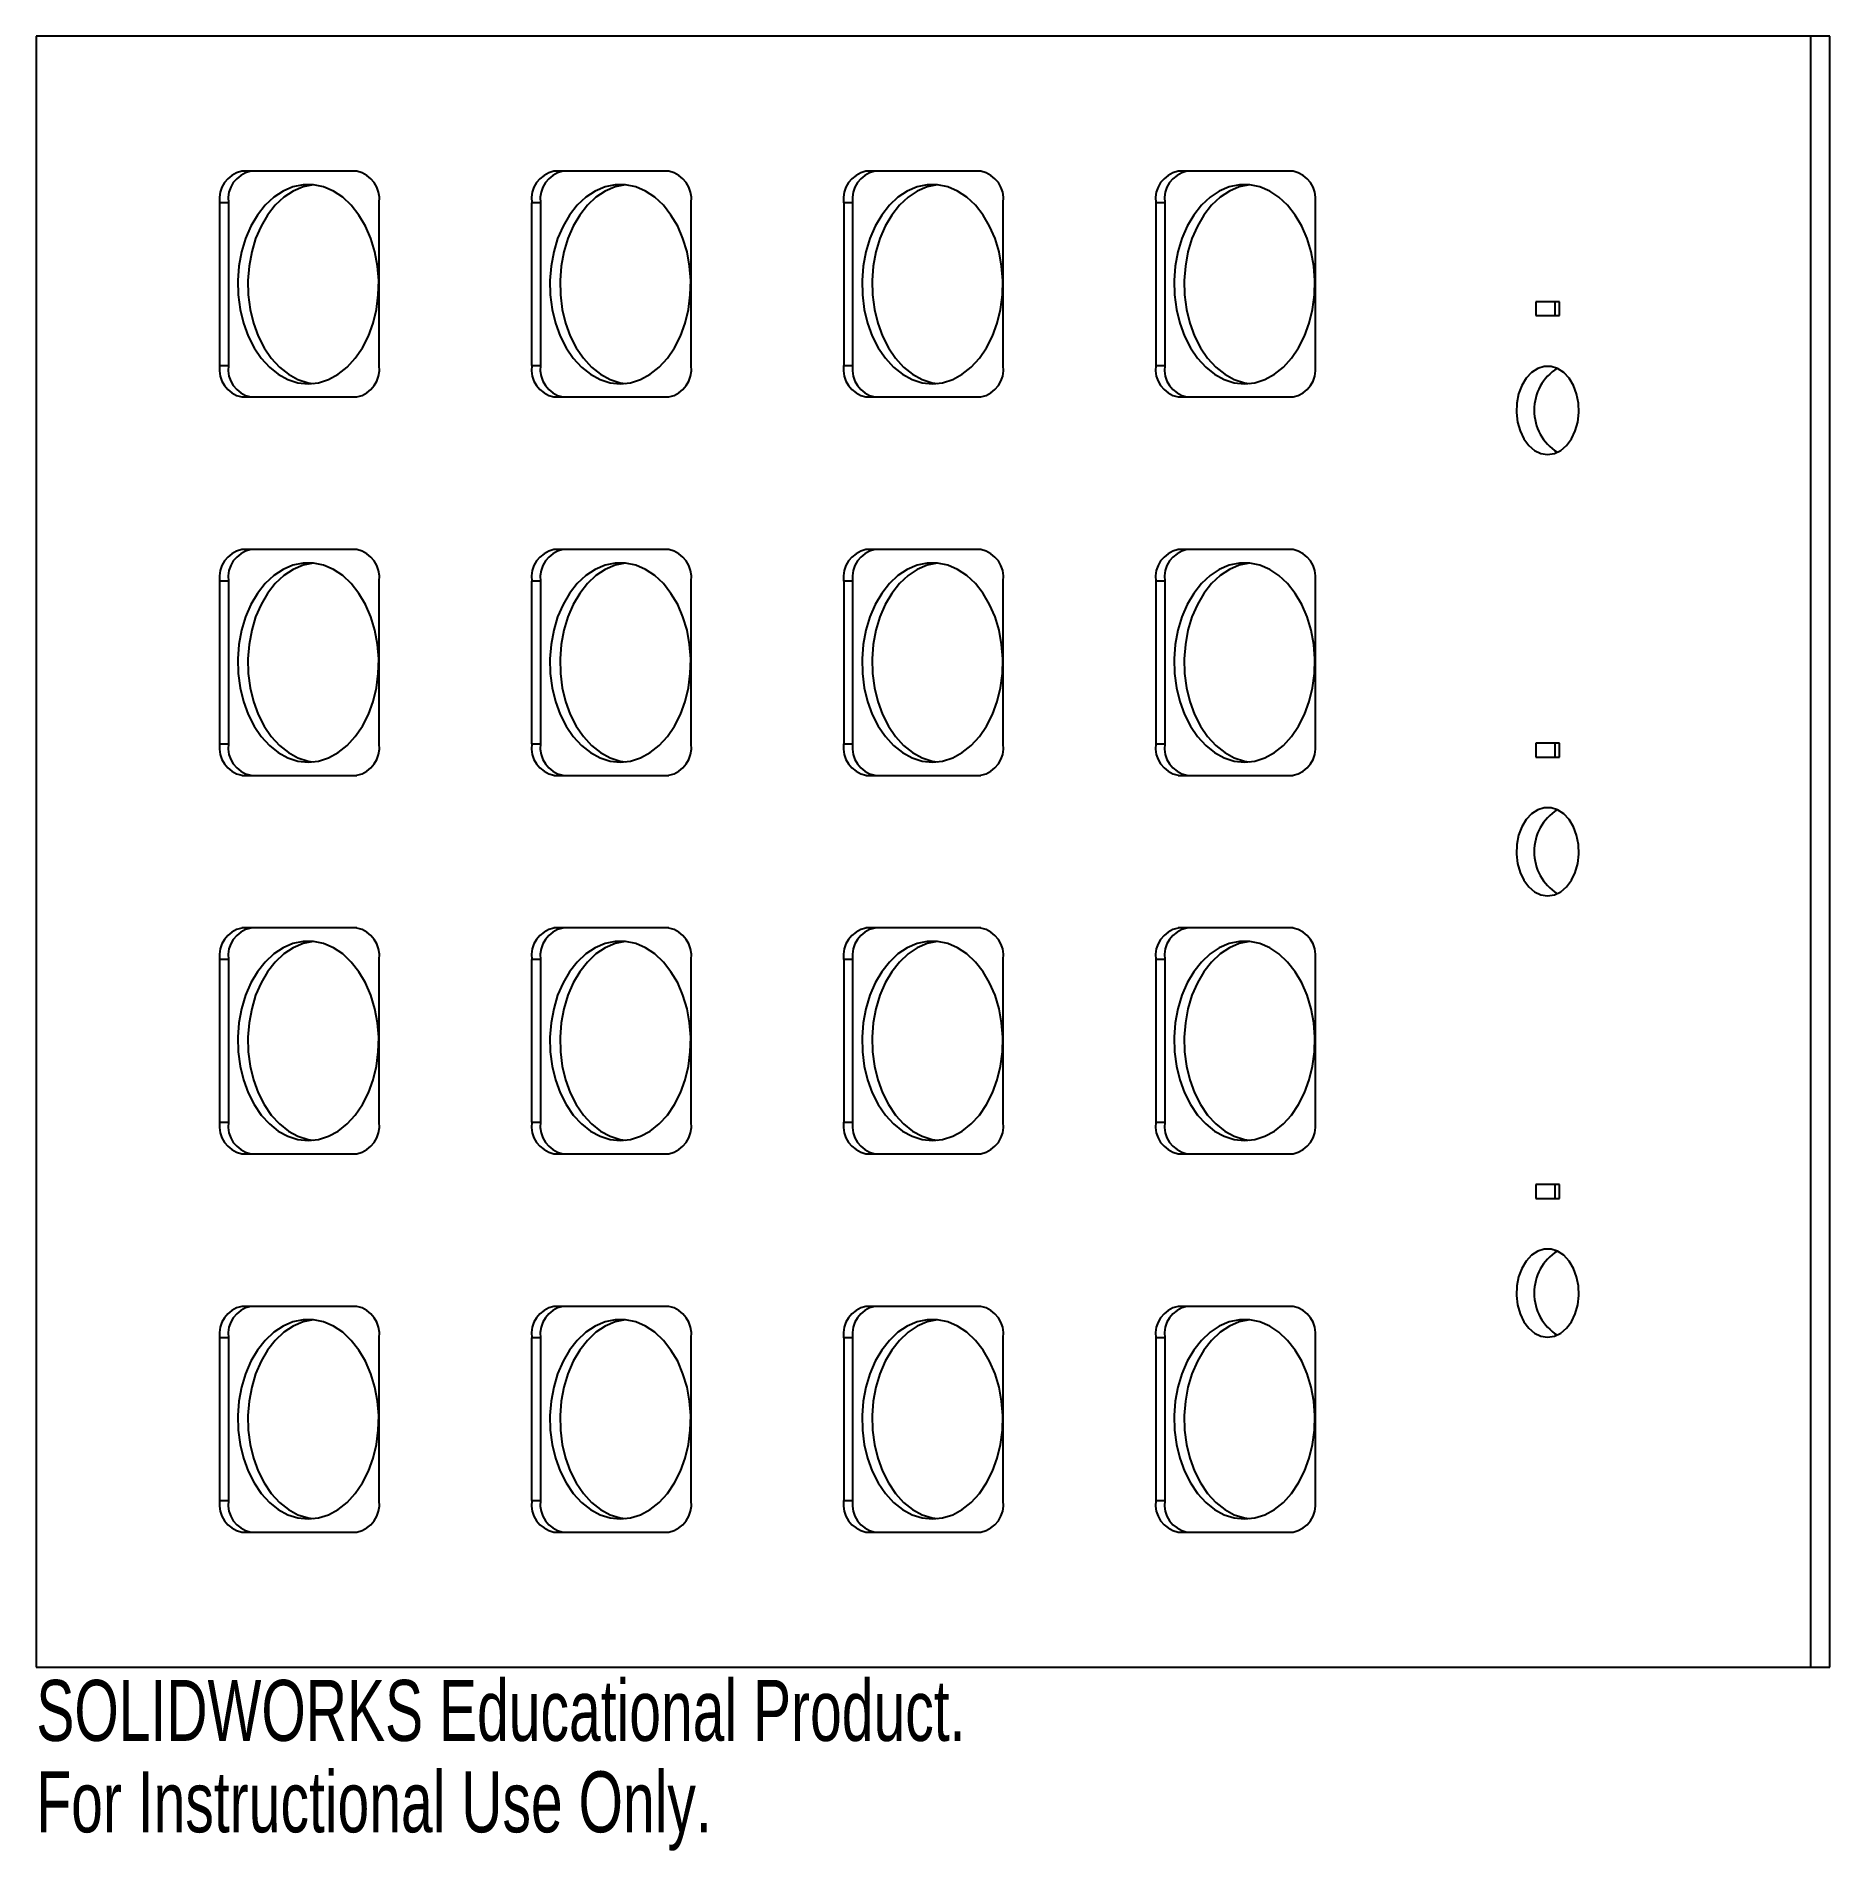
# Model space of a CAD drawing. Header units: millimetres. Extents: x -72 to 70, y -79 to 65.
import ezdxf

# ---------------------------------------------------------------- set-up
doc = ezdxf.new("R2010")
doc.units = ezdxf.units.MM
doc.styles.add('SLDTEXTSTYLE0', font='TXT', dxfattribs={"width": 0.7})

msp = doc.modelspace()

# ---------------------------------------------------------------- linework, layer by layer
at = {"color": 7, "linetype": 'Continuous', "lineweight": 25}
for p, q in [((70.36, 64.65), (-71.86, 64.65)), ((-71.86, 64.65), (-71.86, -64.65)), ((68.85, -64.65), (68.85, 64.65)), ((70.36, -64.65), (70.36, 64.65)), ((-46.44, 53.95), (-55.56, 53.95)), ((-21.69, 53.95), (-30.82, 53.95)), ((3.05, 53.95), (-6.07, 53.95)), ((27.8, 53.95), (18.68, 53.95)), ((-57.33, 51.45), (-57.33, 38.55)), ((-56.63, 51.45), (-57.33, 51.45)), ((-56.63, 51.45), (-56.63, 38.55)), ((-44.68, 38.55), (-44.68, 51.45)), ((-32.58, 51.45), (-32.58, 38.55)), ((-31.88, 51.45), (-32.58, 51.45)), ((-31.88, 51.45), (-31.88, 38.55)), ((-19.93, 38.55), (-19.93, 51.45)), ((-7.83, 51.45), (-7.83, 38.55)), ((-7.13, 51.45), (-7.83, 51.45)), ((-7.13, 51.45), (-7.13, 38.55)), ((4.82, 38.55), (4.82, 51.45)), ((16.91, 51.45), (16.91, 38.55)), ((17.62, 51.45), (16.91, 51.45)), ((17.62, 51.45), (17.62, 38.55)), ((29.57, 38.55), (29.57, 51.45)), ((48.93, 43.6), (47.05, 43.6)), ((47.05, 43.6), (47.05, 42.5)), ((48.56, 43.6), (48.56, 42.5)), ((48.93, 42.5), (48.93, 43.6)), ((47.05, 42.5), (48.93, 42.5)), ((-57.33, 38.55), (-56.63, 38.55)), ((-32.58, 38.55), (-31.88, 38.55)), ((-7.83, 38.55), (-7.13, 38.55)), ((16.91, 38.55), (17.62, 38.55)), ((-55.56, 36.05), (-46.44, 36.05)), ((-30.82, 36.05), (-21.69, 36.05)), ((-6.07, 36.05), (3.05, 36.05)), ((18.68, 36.05), (27.8, 36.05)), ((-46.44, 23.95), (-55.56, 23.95)), ((-21.69, 23.95), (-30.82, 23.95)), ((3.05, 23.95), (-6.07, 23.95)), ((27.8, 23.95), (18.68, 23.95)), ((-57.33, 21.45), (-57.33, 8.55)), ((-56.63, 21.45), (-57.33, 21.45)), ((-56.63, 21.45), (-56.63, 8.55)), ((-44.68, 8.55), (-44.68, 21.45)), ((-32.58, 21.45), (-32.58, 8.55)), ((-31.88, 21.45), (-32.58, 21.45)), ((-31.88, 21.45), (-31.88, 8.55)), ((-19.93, 8.55), (-19.93, 21.45)), ((-7.83, 21.45), (-7.83, 8.55)), ((-7.13, 21.45), (-7.83, 21.45)), ((-7.13, 21.45), (-7.13, 8.55)), ((4.82, 8.55), (4.82, 21.45)), ((16.91, 21.45), (16.91, 8.55)), ((17.62, 21.45), (16.91, 21.45)), ((17.62, 21.45), (17.62, 8.55)), ((29.57, 8.55), (29.57, 21.45)), ((-57.33, 8.55), (-56.63, 8.55)), ((-32.58, 8.55), (-31.88, 8.55)), ((-7.83, 8.55), (-7.13, 8.55)), ((16.91, 8.55), (17.62, 8.55)), ((48.93, 8.6), (47.05, 8.6)), ((47.05, 8.6), (47.05, 7.5)), ((47.05, 7.5), (48.93, 7.5)), ((48.56, 8.6), (48.56, 7.5)), ((48.93, 7.5), (48.93, 8.6)), ((-55.56, 6.05), (-46.44, 6.05)), ((-30.82, 6.05), (-21.69, 6.05)), ((-6.07, 6.05), (3.05, 6.05)), ((18.68, 6.05), (27.8, 6.05)), ((-46.44, -6.05), (-55.56, -6.05)), ((-21.69, -6.05), (-30.82, -6.05)), ((3.05, -6.05), (-6.07, -6.05)), ((27.8, -6.05), (18.68, -6.05)), ((-57.33, -8.55), (-57.33, -21.45)), ((-56.63, -8.55), (-57.33, -8.55)), ((-56.63, -8.55), (-56.63, -21.45)), ((-44.68, -21.45), (-44.68, -8.55)), ((-32.58, -8.55), (-32.58, -21.45)), ((-31.88, -8.55), (-32.58, -8.55)), ((-31.88, -8.55), (-31.88, -21.45)), ((-19.93, -21.45), (-19.93, -8.55)), ((-7.83, -8.55), (-7.83, -21.45)), ((-7.13, -8.55), (-7.83, -8.55)), ((-7.13, -8.55), (-7.13, -21.45)), ((4.82, -21.45), (4.82, -8.55)), ((16.91, -8.55), (16.91, -21.45)), ((17.62, -8.55), (16.91, -8.55)), ((17.62, -8.55), (17.62, -21.45)), ((29.57, -21.45), (29.57, -8.55)), ((-57.33, -21.45), (-56.63, -21.45)), ((-32.58, -21.45), (-31.88, -21.45)), ((-7.83, -21.45), (-7.13, -21.45)), ((16.91, -21.45), (17.62, -21.45)), ((-55.56, -23.95), (-46.44, -23.95)), ((-30.82, -23.95), (-21.69, -23.95)), ((-6.07, -23.95), (3.05, -23.95)), ((18.68, -23.95), (27.8, -23.95)), ((48.93, -26.4), (47.05, -26.4)), ((47.05, -26.4), (47.05, -27.5)), ((48.56, -26.4), (48.56, -27.5)), ((48.93, -27.5), (48.93, -26.4)), ((47.05, -27.5), (48.93, -27.5)), ((-46.44, -36.05), (-55.56, -36.05)), ((-21.69, -36.05), (-30.82, -36.05)), ((3.05, -36.05), (-6.07, -36.05)), ((27.8, -36.05), (18.68, -36.05)), ((-57.33, -38.55), (-57.33, -51.45)), ((-56.63, -38.55), (-57.33, -38.55)), ((-56.63, -38.55), (-56.63, -51.45)), ((-44.68, -51.45), (-44.68, -38.55)), ((-32.58, -38.55), (-32.58, -51.45)), ((-31.88, -38.55), (-32.58, -38.55)), ((-31.88, -38.55), (-31.88, -51.45)), ((-19.93, -51.45), (-19.93, -38.55)), ((-7.83, -38.55), (-7.83, -51.45)), ((-7.13, -38.55), (-7.83, -38.55)), ((-7.13, -38.55), (-7.13, -51.45)), ((4.82, -51.45), (4.82, -38.55)), ((16.91, -38.55), (16.91, -51.45)), ((17.62, -38.55), (16.91, -38.55)), ((17.62, -38.55), (17.62, -51.45)), ((29.57, -51.45), (29.57, -38.55)), ((-57.33, -51.45), (-56.63, -51.45)), ((-32.58, -51.45), (-31.88, -51.45)), ((-7.83, -51.45), (-7.13, -51.45)), ((16.91, -51.45), (17.62, -51.45)), ((-55.56, -53.95), (-46.44, -53.95)), ((-30.82, -53.95), (-21.69, -53.95)), ((-6.07, -53.95), (3.05, -53.95)), ((18.68, -53.95), (27.8, -53.95)), ((-71.86, -64.65), (70.36, -64.65))]:
    msp.add_line(p, q, dxfattribs=at)
at = {"color": 7, "linetype": 'Continuous', "lineweight": 25, "flags": 128}
for points in [[(-50.3, 37.1), (-49.48, 37.18), (-48.69, 37.43), (-47.93, 37.85), (-47.21, 38.41), (-46.57, 39.12), (-46, 39.95), (-45.53, 40.88), (-45.16, 41.91), (-44.89, 43), (-44.74, 44.14), (-44.71, 45.29), (-44.8, 46.43), (-45.01, 47.55), (-45.33, 48.61), (-45.75, 49.6), (-46.28, 50.48), (-46.88, 51.25), (-47.56, 51.89), (-48.3, 52.38), (-49.08, 52.71), (-49.89, 52.88), (-50.7, 52.88), (-51.51, 52.71), (-52.29, 52.38), (-53.03, 51.89), (-53.71, 51.25), (-54.32, 50.48), (-54.84, 49.6), (-55.26, 48.61), (-55.58, 47.55), (-55.79, 46.43), (-55.88, 45.29), (-55.85, 44.14), (-55.7, 43), (-55.44, 41.91), (-55.06, 40.88), (-54.59, 39.95), (-54.02, 39.12), (-53.38, 38.41), (-52.67, 37.85), (-51.91, 37.43), (-51.11, 37.18), (-50.3, 37.1)], [(-49.9, 52.88), (-49.91, 52.88), (-50.71, 52.71), (-51.49, 52.38), (-52.23, 51.89), (-52.91, 51.25), (-53.52, 50.48), (-54.04, 49.6), (-54.47, 48.61), (-54.78, 47.55), (-54.99, 46.43), (-55.08, 45.29), (-55.05, 44.14), (-54.9, 43), (-54.64, 41.91), (-54.27, 40.88), (-53.79, 39.95), (-53.23, 39.12), (-52.58, 38.41), (-51.87, 37.85), (-51.11, 37.43), (-50.31, 37.18), (-49.9, 37.12)], [(-25.55, 37.1), (-24.73, 37.18), (-23.94, 37.43), (-23.18, 37.85), (-22.47, 38.41), (-21.82, 39.12), (-21.25, 39.95), (-20.78, 40.88), (-20.41, 41.91), (-20.14, 43), (-20, 44.14), (-19.97, 45.29), (-20.05, 46.43), (-20.26, 47.55), (-20.58, 48.61), (-21, 49.6), (-21.53, 50.48), (-22.13, 51.25), (-22.81, 51.89), (-23.55, 52.38), (-24.33, 52.71), (-25.14, 52.88), (-25.96, 52.88), (-26.76, 52.71), (-27.54, 52.38), (-28.28, 51.89), (-28.96, 51.25), (-29.57, 50.48), (-30.09, 49.6), (-30.52, 48.61), (-30.83, 47.55), (-31.04, 46.43), (-31.13, 45.29), (-31.1, 44.14), (-30.95, 43), (-30.69, 41.91), (-30.32, 40.88), (-29.84, 39.95), (-29.28, 39.12), (-28.63, 38.41), (-27.92, 37.85), (-27.16, 37.43), (-26.36, 37.18), (-25.55, 37.1)], [(-25.15, 52.88), (-25.16, 52.88), (-25.96, 52.71), (-26.74, 52.38), (-27.48, 51.89), (-28.16, 51.25), (-28.77, 50.48), (-29.29, 49.6), (-29.72, 48.61), (-30.04, 47.55), (-30.24, 46.43), (-30.33, 45.29), (-30.3, 44.14), (-30.15, 43), (-29.89, 41.91), (-29.52, 40.88), (-29.04, 39.95), (-28.48, 39.12), (-27.83, 38.41), (-27.12, 37.85), (-26.36, 37.43), (-25.56, 37.18), (-25.15, 37.12)], [(-0.8, 37.1), (0.01, 37.18), (0.81, 37.43), (1.57, 37.85), (2.28, 38.41), (2.93, 39.12), (3.49, 39.95), (3.97, 40.88), (4.34, 41.91), (4.61, 43), (4.75, 44.14), (4.78, 45.29), (4.69, 46.43), (4.49, 47.55), (4.17, 48.61), (3.74, 49.6), (3.22, 50.48), (2.62, 51.25), (1.93, 51.89), (1.2, 52.38), (0.42, 52.71), (-0.39, 52.88), (-1.21, 52.88), (-2.01, 52.71), (-2.79, 52.38), (-3.53, 51.89), (-4.21, 51.25), (-4.82, 50.48), (-5.34, 49.6), (-5.77, 48.61), (-6.09, 47.55), (-6.29, 46.43), (-6.38, 45.29), (-6.35, 44.14), (-6.2, 43), (-5.94, 41.91), (-5.57, 40.88), (-5.09, 39.95), (-4.53, 39.12), (-3.88, 38.41), (-3.17, 37.85), (-2.41, 37.43), (-1.61, 37.18), (-0.8, 37.1)], [(-0.4, 52.88), (-0.41, 52.88), (-1.21, 52.71), (-2, 52.38), (-2.73, 51.89), (-3.41, 51.25), (-4.02, 50.48), (-4.54, 49.6), (-4.97, 48.61), (-5.29, 47.55), (-5.49, 46.43), (-5.58, 45.29), (-5.55, 44.14), (-5.4, 43), (-5.14, 41.91), (-4.77, 40.88), (-4.29, 39.95), (-3.73, 39.12), (-3.08, 38.41), (-2.37, 37.85), (-1.61, 37.43), (-0.81, 37.18), (-0.4, 37.12)], [(23.95, 37.1), (24.76, 37.18), (25.56, 37.43), (26.32, 37.85), (27.03, 38.41), (27.68, 39.12), (28.24, 39.95), (28.72, 40.88), (29.09, 41.91), (29.35, 43), (29.5, 44.14), (29.53, 45.29), (29.44, 46.43), (29.24, 47.55), (28.92, 48.61), (28.49, 49.6), (27.97, 50.48), (27.36, 51.25), (26.68, 51.89), (25.95, 52.38), (25.16, 52.71), (24.36, 52.88), (23.54, 52.88), (22.74, 52.71), (21.95, 52.38), (21.22, 51.89), (20.54, 51.25), (19.93, 50.48), (19.41, 49.6), (18.98, 48.61), (18.66, 47.55), (18.46, 46.43), (18.37, 45.29), (18.4, 44.14), (18.55, 43), (18.81, 41.91), (19.18, 40.88), (19.66, 39.95), (20.22, 39.12), (20.87, 38.41), (21.58, 37.85), (22.34, 37.43), (23.14, 37.18), (23.95, 37.1)], [(24.35, 52.88), (24.34, 52.88), (23.53, 52.71), (22.75, 52.38), (22.01, 51.89), (21.33, 51.25), (20.73, 50.48), (20.21, 49.6), (19.78, 48.61), (19.46, 47.55), (19.26, 46.43), (19.17, 45.29), (19.2, 44.14), (19.34, 43), (19.61, 41.91), (19.98, 40.88), (20.45, 39.95), (21.02, 39.12), (21.67, 38.41), (22.38, 37.85), (23.14, 37.43), (23.94, 37.18), (24.35, 37.12)], [(47.99, 31.5), (48.52, 31.58), (49.03, 31.82), (49.49, 32.21), (49.88, 32.73), (50.18, 33.36), (50.38, 34.06), (50.46, 34.81), (50.43, 35.57), (50.29, 36.3), (50.04, 36.96), (49.69, 37.54), (49.27, 38), (48.78, 38.32), (48.26, 38.48), (47.72, 38.48), (47.2, 38.32), (46.72, 38), (46.29, 37.54), (45.94, 36.96), (45.69, 36.3), (45.55, 35.57), (45.52, 34.81), (45.61, 34.06), (45.8, 33.36), (46.11, 32.73), (46.49, 32.21), (46.95, 31.82), (47.46, 31.58), (47.99, 31.5)], [(-50.3, 7.1), (-49.48, 7.18), (-48.69, 7.43), (-47.93, 7.85), (-47.21, 8.41), (-46.57, 9.12), (-46, 9.95), (-45.53, 10.88), (-45.16, 11.91), (-44.89, 13), (-44.74, 14.14), (-44.71, 15.29), (-44.8, 16.43), (-45.01, 17.55), (-45.33, 18.61), (-45.75, 19.6), (-46.28, 20.48), (-46.88, 21.25), (-47.56, 21.89), (-48.3, 22.38), (-49.08, 22.71), (-49.89, 22.88), (-50.7, 22.88), (-51.51, 22.71), (-52.29, 22.38), (-53.03, 21.89), (-53.71, 21.25), (-54.32, 20.48), (-54.84, 19.6), (-55.26, 18.61), (-55.58, 17.55), (-55.79, 16.43), (-55.88, 15.29), (-55.85, 14.14), (-55.7, 13), (-55.44, 11.91), (-55.06, 10.88), (-54.59, 9.95), (-54.02, 9.12), (-53.38, 8.41), (-52.67, 7.85), (-51.91, 7.43), (-51.11, 7.18), (-50.3, 7.1)], [(-49.9, 22.88), (-49.91, 22.88), (-50.71, 22.71), (-51.49, 22.38), (-52.23, 21.89), (-52.91, 21.25), (-53.52, 20.48), (-54.04, 19.6), (-54.47, 18.61), (-54.78, 17.55), (-54.99, 16.43), (-55.08, 15.29), (-55.05, 14.14), (-54.9, 13), (-54.64, 11.91), (-54.27, 10.88), (-53.79, 9.95), (-53.23, 9.12), (-52.58, 8.41), (-51.87, 7.85), (-51.11, 7.43), (-50.31, 7.18), (-49.9, 7.12)], [(-25.55, 7.1), (-24.73, 7.18), (-23.94, 7.43), (-23.18, 7.85), (-22.47, 8.41), (-21.82, 9.12), (-21.25, 9.95), (-20.78, 10.88), (-20.41, 11.91), (-20.14, 13), (-20, 14.14), (-19.97, 15.29), (-20.05, 16.43), (-20.26, 17.55), (-20.58, 18.61), (-21, 19.6), (-21.53, 20.48), (-22.13, 21.25), (-22.81, 21.89), (-23.55, 22.38), (-24.33, 22.71), (-25.14, 22.88), (-25.96, 22.88), (-26.76, 22.71), (-27.54, 22.38), (-28.28, 21.89), (-28.96, 21.25), (-29.57, 20.48), (-30.09, 19.6), (-30.52, 18.61), (-30.83, 17.55), (-31.04, 16.43), (-31.13, 15.29), (-31.1, 14.14), (-30.95, 13), (-30.69, 11.91), (-30.32, 10.88), (-29.84, 9.95), (-29.28, 9.12), (-28.63, 8.41), (-27.92, 7.85), (-27.16, 7.43), (-26.36, 7.18), (-25.55, 7.1)], [(-25.15, 22.88), (-25.16, 22.88), (-25.96, 22.71), (-26.74, 22.38), (-27.48, 21.89), (-28.16, 21.25), (-28.77, 20.48), (-29.29, 19.6), (-29.72, 18.61), (-30.04, 17.55), (-30.24, 16.43), (-30.33, 15.29), (-30.3, 14.14), (-30.15, 13), (-29.89, 11.91), (-29.52, 10.88), (-29.04, 9.95), (-28.48, 9.12), (-27.83, 8.41), (-27.12, 7.85), (-26.36, 7.43), (-25.56, 7.18), (-25.15, 7.12)], [(-0.8, 7.1), (0.01, 7.18), (0.81, 7.43), (1.57, 7.85), (2.28, 8.41), (2.93, 9.12), (3.49, 9.95), (3.97, 10.88), (4.34, 11.91), (4.61, 13), (4.75, 14.14), (4.78, 15.29), (4.69, 16.43), (4.49, 17.55), (4.17, 18.61), (3.74, 19.6), (3.22, 20.48), (2.62, 21.25), (1.93, 21.89), (1.2, 22.38), (0.42, 22.71), (-0.39, 22.88), (-1.21, 22.88), (-2.01, 22.71), (-2.79, 22.38), (-3.53, 21.89), (-4.21, 21.25), (-4.82, 20.48), (-5.34, 19.6), (-5.77, 18.61), (-6.09, 17.55), (-6.29, 16.43), (-6.38, 15.29), (-6.35, 14.14), (-6.2, 13), (-5.94, 11.91), (-5.57, 10.88), (-5.09, 9.95), (-4.53, 9.12), (-3.88, 8.41), (-3.17, 7.85), (-2.41, 7.43), (-1.61, 7.18), (-0.8, 7.1)], [(-0.4, 22.88), (-0.41, 22.88), (-1.21, 22.71), (-2, 22.38), (-2.73, 21.89), (-3.41, 21.25), (-4.02, 20.48), (-4.54, 19.6), (-4.97, 18.61), (-5.29, 17.55), (-5.49, 16.43), (-5.58, 15.29), (-5.55, 14.14), (-5.4, 13), (-5.14, 11.91), (-4.77, 10.88), (-4.29, 9.95), (-3.73, 9.12), (-3.08, 8.41), (-2.37, 7.85), (-1.61, 7.43), (-0.81, 7.18), (-0.4, 7.12)], [(23.95, 7.1), (24.76, 7.18), (25.56, 7.43), (26.32, 7.85), (27.03, 8.41), (27.68, 9.12), (28.24, 9.95), (28.72, 10.88), (29.09, 11.91), (29.35, 13), (29.5, 14.14), (29.53, 15.29), (29.44, 16.43), (29.24, 17.55), (28.92, 18.61), (28.49, 19.6), (27.97, 20.48), (27.36, 21.25), (26.68, 21.89), (25.95, 22.38), (25.16, 22.71), (24.36, 22.88), (23.54, 22.88), (22.74, 22.71), (21.95, 22.38), (21.22, 21.89), (20.54, 21.25), (19.93, 20.48), (19.41, 19.6), (18.98, 18.61), (18.66, 17.55), (18.46, 16.43), (18.37, 15.29), (18.4, 14.14), (18.55, 13), (18.81, 11.91), (19.18, 10.88), (19.66, 9.95), (20.22, 9.12), (20.87, 8.41), (21.58, 7.85), (22.34, 7.43), (23.14, 7.18), (23.95, 7.1)], [(24.35, 22.88), (24.34, 22.88), (23.53, 22.71), (22.75, 22.38), (22.01, 21.89), (21.33, 21.25), (20.73, 20.48), (20.21, 19.6), (19.78, 18.61), (19.46, 17.55), (19.26, 16.43), (19.17, 15.29), (19.2, 14.14), (19.34, 13), (19.61, 11.91), (19.98, 10.88), (20.45, 9.95), (21.02, 9.12), (21.67, 8.41), (22.38, 7.85), (23.14, 7.43), (23.94, 7.18), (24.35, 7.12)], [(47.99, -3.5), (48.52, -3.42), (49.03, -3.18), (49.49, -2.79), (49.88, -2.27), (50.18, -1.64), (50.38, -0.94), (50.46, -0.19), (50.43, 0.57), (50.29, 1.3), (50.04, 1.96), (49.69, 2.54), (49.27, 3), (48.78, 3.32), (48.26, 3.48), (47.72, 3.48), (47.2, 3.32), (46.72, 3), (46.29, 2.54), (45.94, 1.96), (45.69, 1.3), (45.55, 0.57), (45.52, -0.19), (45.61, -0.94), (45.8, -1.64), (46.11, -2.27), (46.49, -2.79), (46.95, -3.18), (47.46, -3.42), (47.99, -3.5)], [(-50.3, -22.9), (-49.48, -22.82), (-48.69, -22.57), (-47.93, -22.15), (-47.21, -21.59), (-46.57, -20.88), (-46, -20.05), (-45.53, -19.12), (-45.16, -18.09), (-44.89, -17), (-44.74, -15.86), (-44.71, -14.71), (-44.8, -13.57), (-45.01, -12.45), (-45.33, -11.39), (-45.75, -10.4), (-46.28, -9.52), (-46.88, -8.75), (-47.56, -8.11), (-48.3, -7.62), (-49.08, -7.29), (-49.89, -7.12), (-50.7, -7.12), (-51.51, -7.29), (-52.29, -7.62), (-53.03, -8.11), (-53.71, -8.75), (-54.32, -9.52), (-54.84, -10.4), (-55.26, -11.39), (-55.58, -12.45), (-55.79, -13.57), (-55.88, -14.71), (-55.85, -15.86), (-55.7, -17), (-55.44, -18.09), (-55.06, -19.12), (-54.59, -20.05), (-54.02, -20.88), (-53.38, -21.59), (-52.67, -22.15), (-51.91, -22.57), (-51.11, -22.82), (-50.3, -22.9)], [(-49.9, -7.12), (-49.91, -7.12), (-50.71, -7.29), (-51.49, -7.62), (-52.23, -8.11), (-52.91, -8.75), (-53.52, -9.52), (-54.04, -10.4), (-54.47, -11.39), (-54.78, -12.45), (-54.99, -13.57), (-55.08, -14.71), (-55.05, -15.86), (-54.9, -17), (-54.64, -18.09), (-54.27, -19.12), (-53.79, -20.05), (-53.23, -20.88), (-52.58, -21.59), (-51.87, -22.15), (-51.11, -22.57), (-50.31, -22.82), (-49.9, -22.88)], [(-25.55, -22.9), (-24.73, -22.82), (-23.94, -22.57), (-23.18, -22.15), (-22.47, -21.59), (-21.82, -20.88), (-21.25, -20.05), (-20.78, -19.12), (-20.41, -18.09), (-20.14, -17), (-20, -15.86), (-19.97, -14.71), (-20.05, -13.57), (-20.26, -12.45), (-20.58, -11.39), (-21, -10.4), (-21.53, -9.52), (-22.13, -8.75), (-22.81, -8.11), (-23.55, -7.62), (-24.33, -7.29), (-25.14, -7.12), (-25.96, -7.12), (-26.76, -7.29), (-27.54, -7.62), (-28.28, -8.11), (-28.96, -8.75), (-29.57, -9.52), (-30.09, -10.4), (-30.52, -11.39), (-30.83, -12.45), (-31.04, -13.57), (-31.13, -14.71), (-31.1, -15.86), (-30.95, -17), (-30.69, -18.09), (-30.32, -19.12), (-29.84, -20.05), (-29.28, -20.88), (-28.63, -21.59), (-27.92, -22.15), (-27.16, -22.57), (-26.36, -22.82), (-25.55, -22.9)], [(-25.15, -7.12), (-25.16, -7.12), (-25.96, -7.29), (-26.74, -7.62), (-27.48, -8.11), (-28.16, -8.75), (-28.77, -9.52), (-29.29, -10.4), (-29.72, -11.39), (-30.04, -12.45), (-30.24, -13.57), (-30.33, -14.71), (-30.3, -15.86), (-30.15, -17), (-29.89, -18.09), (-29.52, -19.12), (-29.04, -20.05), (-28.48, -20.88), (-27.83, -21.59), (-27.12, -22.15), (-26.36, -22.57), (-25.56, -22.82), (-25.15, -22.88)], [(-0.8, -22.9), (0.01, -22.82), (0.81, -22.57), (1.57, -22.15), (2.28, -21.59), (2.93, -20.88), (3.49, -20.05), (3.97, -19.12), (4.34, -18.09), (4.61, -17), (4.75, -15.86), (4.78, -14.71), (4.69, -13.57), (4.49, -12.45), (4.17, -11.39), (3.74, -10.4), (3.22, -9.52), (2.62, -8.75), (1.93, -8.11), (1.2, -7.62), (0.42, -7.29), (-0.39, -7.12), (-1.21, -7.12), (-2.01, -7.29), (-2.79, -7.62), (-3.53, -8.11), (-4.21, -8.75), (-4.82, -9.52), (-5.34, -10.4), (-5.77, -11.39), (-6.09, -12.45), (-6.29, -13.57), (-6.38, -14.71), (-6.35, -15.86), (-6.2, -17), (-5.94, -18.09), (-5.57, -19.12), (-5.09, -20.05), (-4.53, -20.88), (-3.88, -21.59), (-3.17, -22.15), (-2.41, -22.57), (-1.61, -22.82), (-0.8, -22.9)], [(-0.4, -7.12), (-0.41, -7.12), (-1.21, -7.29), (-2, -7.62), (-2.73, -8.11), (-3.41, -8.75), (-4.02, -9.52), (-4.54, -10.4), (-4.97, -11.39), (-5.29, -12.45), (-5.49, -13.57), (-5.58, -14.71), (-5.55, -15.86), (-5.4, -17), (-5.14, -18.09), (-4.77, -19.12), (-4.29, -20.05), (-3.73, -20.88), (-3.08, -21.59), (-2.37, -22.15), (-1.61, -22.57), (-0.81, -22.82), (-0.4, -22.88)], [(23.95, -22.9), (24.76, -22.82), (25.56, -22.57), (26.32, -22.15), (27.03, -21.59), (27.68, -20.88), (28.24, -20.05), (28.72, -19.12), (29.09, -18.09), (29.35, -17), (29.5, -15.86), (29.53, -14.71), (29.44, -13.57), (29.24, -12.45), (28.92, -11.39), (28.49, -10.4), (27.97, -9.52), (27.36, -8.75), (26.68, -8.11), (25.95, -7.62), (25.16, -7.29), (24.36, -7.12), (23.54, -7.12), (22.74, -7.29), (21.95, -7.62), (21.22, -8.11), (20.54, -8.75), (19.93, -9.52), (19.41, -10.4), (18.98, -11.39), (18.66, -12.45), (18.46, -13.57), (18.37, -14.71), (18.4, -15.86), (18.55, -17), (18.81, -18.09), (19.18, -19.12), (19.66, -20.05), (20.22, -20.88), (20.87, -21.59), (21.58, -22.15), (22.34, -22.57), (23.14, -22.82), (23.95, -22.9)], [(24.35, -7.12), (24.34, -7.12), (23.53, -7.29), (22.75, -7.62), (22.01, -8.11), (21.33, -8.75), (20.73, -9.52), (20.21, -10.4), (19.78, -11.39), (19.46, -12.45), (19.26, -13.57), (19.17, -14.71), (19.2, -15.86), (19.34, -17), (19.61, -18.09), (19.98, -19.12), (20.45, -20.05), (21.02, -20.88), (21.67, -21.59), (22.38, -22.15), (23.14, -22.57), (23.94, -22.82), (24.35, -22.88)], [(47.99, -38.5), (48.52, -38.42), (49.03, -38.18), (49.49, -37.79), (49.88, -37.27), (50.18, -36.64), (50.38, -35.94), (50.46, -35.19), (50.43, -34.43), (50.29, -33.7), (50.04, -33.04), (49.69, -32.46), (49.27, -32), (48.78, -31.68), (48.26, -31.52), (47.72, -31.52), (47.2, -31.68), (46.72, -32), (46.29, -32.46), (45.94, -33.04), (45.69, -33.7), (45.55, -34.43), (45.52, -35.19), (45.61, -35.94), (45.8, -36.64), (46.11, -37.27), (46.49, -37.79), (46.95, -38.18), (47.46, -38.42), (47.99, -38.5)], [(-50.3, -52.9), (-49.48, -52.82), (-48.69, -52.57), (-47.93, -52.15), (-47.21, -51.59), (-46.57, -50.88), (-46, -50.05), (-45.53, -49.12), (-45.16, -48.09), (-44.89, -47), (-44.74, -45.86), (-44.71, -44.71), (-44.8, -43.57), (-45.01, -42.45), (-45.33, -41.39), (-45.75, -40.4), (-46.28, -39.52), (-46.88, -38.75), (-47.56, -38.11), (-48.3, -37.62), (-49.08, -37.29), (-49.89, -37.12), (-50.7, -37.12), (-51.51, -37.29), (-52.29, -37.62), (-53.03, -38.11), (-53.71, -38.75), (-54.32, -39.52), (-54.84, -40.4), (-55.26, -41.39), (-55.58, -42.45), (-55.79, -43.57), (-55.88, -44.71), (-55.85, -45.86), (-55.7, -47), (-55.44, -48.09), (-55.06, -49.12), (-54.59, -50.05), (-54.02, -50.88), (-53.38, -51.59), (-52.67, -52.15), (-51.91, -52.57), (-51.11, -52.82), (-50.3, -52.9)], [(-49.9, -37.12), (-49.91, -37.12), (-50.71, -37.29), (-51.49, -37.62), (-52.23, -38.11), (-52.91, -38.75), (-53.52, -39.52), (-54.04, -40.4), (-54.47, -41.39), (-54.78, -42.45), (-54.99, -43.57), (-55.08, -44.71), (-55.05, -45.86), (-54.9, -47), (-54.64, -48.09), (-54.27, -49.12), (-53.79, -50.05), (-53.23, -50.88), (-52.58, -51.59), (-51.87, -52.15), (-51.11, -52.57), (-50.31, -52.82), (-49.9, -52.88)], [(-25.55, -52.9), (-24.73, -52.82), (-23.94, -52.57), (-23.18, -52.15), (-22.47, -51.59), (-21.82, -50.88), (-21.25, -50.05), (-20.78, -49.12), (-20.41, -48.09), (-20.14, -47), (-20, -45.86), (-19.97, -44.71), (-20.05, -43.57), (-20.26, -42.45), (-20.58, -41.39), (-21, -40.4), (-21.53, -39.52), (-22.13, -38.75), (-22.81, -38.11), (-23.55, -37.62), (-24.33, -37.29), (-25.14, -37.12), (-25.96, -37.12), (-26.76, -37.29), (-27.54, -37.62), (-28.28, -38.11), (-28.96, -38.75), (-29.57, -39.52), (-30.09, -40.4), (-30.52, -41.39), (-30.83, -42.45), (-31.04, -43.57), (-31.13, -44.71), (-31.1, -45.86), (-30.95, -47), (-30.69, -48.09), (-30.32, -49.12), (-29.84, -50.05), (-29.28, -50.88), (-28.63, -51.59), (-27.92, -52.15), (-27.16, -52.57), (-26.36, -52.82), (-25.55, -52.9)], [(-25.15, -37.12), (-25.16, -37.12), (-25.96, -37.29), (-26.74, -37.62), (-27.48, -38.11), (-28.16, -38.75), (-28.77, -39.52), (-29.29, -40.4), (-29.72, -41.39), (-30.04, -42.45), (-30.24, -43.57), (-30.33, -44.71), (-30.3, -45.86), (-30.15, -47), (-29.89, -48.09), (-29.52, -49.12), (-29.04, -50.05), (-28.48, -50.88), (-27.83, -51.59), (-27.12, -52.15), (-26.36, -52.57), (-25.56, -52.82), (-25.15, -52.88)], [(-0.8, -52.9), (0.01, -52.82), (0.81, -52.57), (1.57, -52.15), (2.28, -51.59), (2.93, -50.88), (3.49, -50.05), (3.97, -49.12), (4.34, -48.09), (4.61, -47), (4.75, -45.86), (4.78, -44.71), (4.69, -43.57), (4.49, -42.45), (4.17, -41.39), (3.74, -40.4), (3.22, -39.52), (2.62, -38.75), (1.93, -38.11), (1.2, -37.62), (0.42, -37.29), (-0.39, -37.12), (-1.21, -37.12), (-2.01, -37.29), (-2.79, -37.62), (-3.53, -38.11), (-4.21, -38.75), (-4.82, -39.52), (-5.34, -40.4), (-5.77, -41.39), (-6.09, -42.45), (-6.29, -43.57), (-6.38, -44.71), (-6.35, -45.86), (-6.2, -47), (-5.94, -48.09), (-5.57, -49.12), (-5.09, -50.05), (-4.53, -50.88), (-3.88, -51.59), (-3.17, -52.15), (-2.41, -52.57), (-1.61, -52.82), (-0.8, -52.9)], [(-0.4, -37.12), (-0.41, -37.12), (-1.21, -37.29), (-2, -37.62), (-2.73, -38.11), (-3.41, -38.75), (-4.02, -39.52), (-4.54, -40.4), (-4.97, -41.39), (-5.29, -42.45), (-5.49, -43.57), (-5.58, -44.71), (-5.55, -45.86), (-5.4, -47), (-5.14, -48.09), (-4.77, -49.12), (-4.29, -50.05), (-3.73, -50.88), (-3.08, -51.59), (-2.37, -52.15), (-1.61, -52.57), (-0.81, -52.82), (-0.4, -52.88)], [(23.95, -52.9), (24.76, -52.82), (25.56, -52.57), (26.32, -52.15), (27.03, -51.59), (27.68, -50.88), (28.24, -50.05), (28.72, -49.12), (29.09, -48.09), (29.35, -47), (29.5, -45.86), (29.53, -44.71), (29.44, -43.57), (29.24, -42.45), (28.92, -41.39), (28.49, -40.4), (27.97, -39.52), (27.36, -38.75), (26.68, -38.11), (25.95, -37.62), (25.16, -37.29), (24.36, -37.12), (23.54, -37.12), (22.74, -37.29), (21.95, -37.62), (21.22, -38.11), (20.54, -38.75), (19.93, -39.52), (19.41, -40.4), (18.98, -41.39), (18.66, -42.45), (18.46, -43.57), (18.37, -44.71), (18.4, -45.86), (18.55, -47), (18.81, -48.09), (19.18, -49.12), (19.66, -50.05), (20.22, -50.88), (20.87, -51.59), (21.58, -52.15), (22.34, -52.57), (23.14, -52.82), (23.95, -52.9)], [(24.35, -37.12), (24.34, -37.12), (23.53, -37.29), (22.75, -37.62), (22.01, -38.11), (21.33, -38.75), (20.73, -39.52), (20.21, -40.4), (19.78, -41.39), (19.46, -42.45), (19.26, -43.57), (19.17, -44.71), (19.2, -45.86), (19.34, -47), (19.61, -48.09), (19.98, -49.12), (20.45, -50.05), (21.02, -50.88), (21.67, -51.59), (22.38, -52.15), (23.14, -52.57), (23.94, -52.82), (24.35, -52.88)]]:
    msp.add_lwpolyline(points, dxfattribs=at)
at = {"color": 7, "linetype": 'Continuous', "lineweight": 25}
for centre, radius, start, end in [((-55.12, 51.76), 2.23, 101.4218, 188.0495), ((-54.42, 51.76), 2.23, 101.4218, 188.0495), ((-46.88, 51.76), 2.23, 351.9505, 78.5782), ((-30.37, 51.76), 2.23, 101.4218, 188.0495), ((-29.67, 51.76), 2.23, 101.4218, 188.0495), ((-22.14, 51.76), 2.23, 351.9505, 78.5782), ((-5.63, 51.76), 2.23, 101.4218, 188.0495), ((-4.92, 51.76), 2.23, 101.4218, 188.0495), ((2.61, 51.76), 2.23, 351.9505, 78.5782), ((19.12, 51.76), 2.23, 101.4218, 188.0495), ((19.83, 51.76), 2.23, 101.4218, 188.0495), ((27.36, 51.76), 2.23, 351.9505, 78.5782), ((-55.12, 38.24), 2.23, 171.9505, 258.5782), ((-54.42, 38.24), 2.23, 171.9505, 258.5782), ((-46.88, 38.24), 2.23, 281.4218, 8.0495), ((-30.37, 38.24), 2.23, 171.9505, 258.5782), ((-29.67, 38.24), 2.23, 171.9505, 258.5782), ((-22.14, 38.24), 2.23, 281.4218, 8.0495), ((-5.63, 38.24), 2.23, 171.9505, 258.5782), ((-4.92, 38.24), 2.23, 171.9505, 258.5782), ((2.61, 38.24), 2.23, 281.4218, 8.0495), ((19.12, 38.24), 2.23, 171.9505, 258.5782), ((19.83, 38.24), 2.23, 171.9505, 258.5782), ((27.36, 38.24), 2.23, 281.4218, 8.0495), ((50.88, 35), 3.96, 122.6891, 237.3109), ((-55.12, 21.76), 2.23, 101.4218, 188.0495), ((-54.42, 21.76), 2.23, 101.4218, 188.0495), ((-46.88, 21.76), 2.23, 351.9505, 78.5782), ((-30.37, 21.76), 2.23, 101.4218, 188.0495), ((-29.67, 21.76), 2.23, 101.4218, 188.0495), ((-22.14, 21.76), 2.23, 351.9505, 78.5782), ((-5.63, 21.76), 2.23, 101.4218, 188.0495), ((-4.92, 21.76), 2.23, 101.4218, 188.0495), ((2.61, 21.76), 2.23, 351.9505, 78.5782), ((19.12, 21.76), 2.23, 101.4218, 188.0495), ((19.83, 21.76), 2.23, 101.4218, 188.0495), ((27.36, 21.76), 2.23, 351.9505, 78.5782), ((-55.12, 8.24), 2.23, 171.9505, 258.5782), ((-54.42, 8.24), 2.23, 171.9505, 258.5782), ((-46.88, 8.24), 2.23, 281.4218, 8.0495), ((-30.37, 8.24), 2.23, 171.9505, 258.5782), ((-29.67, 8.24), 2.23, 171.9505, 258.5782), ((-22.14, 8.24), 2.23, 281.4218, 8.0495), ((-5.63, 8.24), 2.23, 171.9505, 258.5782), ((-4.92, 8.24), 2.23, 171.9505, 258.5782), ((2.61, 8.24), 2.23, 281.4218, 8.0495), ((19.12, 8.24), 2.23, 171.9505, 258.5782), ((19.83, 8.24), 2.23, 171.9505, 258.5782), ((27.36, 8.24), 2.23, 281.4218, 8.0495), ((50.88, 0), 3.96, 122.6891, 237.3109), ((-55.12, -8.24), 2.23, 101.4218, 188.0495), ((-54.42, -8.24), 2.23, 101.4218, 188.0495), ((-46.88, -8.24), 2.23, 351.9505, 78.5782), ((-30.37, -8.24), 2.23, 101.4218, 188.0495), ((-29.67, -8.24), 2.23, 101.4218, 188.0495), ((-22.14, -8.24), 2.23, 351.9505, 78.5782), ((-5.63, -8.24), 2.23, 101.4218, 188.0495), ((-4.92, -8.24), 2.23, 101.4218, 188.0495), ((2.61, -8.24), 2.23, 351.9505, 78.5782), ((19.12, -8.24), 2.23, 101.4218, 188.0495), ((19.83, -8.24), 2.23, 101.4218, 188.0495), ((27.36, -8.24), 2.23, 351.9505, 78.5782), ((-55.12, -21.76), 2.23, 171.9505, 258.5782), ((-54.42, -21.76), 2.23, 171.9505, 258.5782), ((-46.88, -21.76), 2.23, 281.4218, 8.0495), ((-30.37, -21.76), 2.23, 171.9505, 258.5782), ((-29.67, -21.76), 2.23, 171.9505, 258.5782), ((-22.14, -21.76), 2.23, 281.4218, 8.0495), ((-5.63, -21.76), 2.23, 171.9505, 258.5782), ((-4.92, -21.76), 2.23, 171.9505, 258.5782), ((2.61, -21.76), 2.23, 281.4218, 8.0495), ((19.12, -21.76), 2.23, 171.9505, 258.5782), ((19.83, -21.76), 2.23, 171.9505, 258.5782), ((27.36, -21.76), 2.23, 281.4218, 8.0495), ((50.88, -35), 3.96, 122.6891, 237.3109), ((-55.12, -38.24), 2.23, 101.4218, 188.0495), ((-54.42, -38.24), 2.23, 101.4218, 188.0495), ((-46.88, -38.24), 2.23, 351.9505, 78.5782), ((-30.37, -38.24), 2.23, 101.4218, 188.0495), ((-29.67, -38.24), 2.23, 101.4218, 188.0495), ((-22.14, -38.24), 2.23, 351.9505, 78.5782), ((-5.63, -38.24), 2.23, 101.4218, 188.0495), ((-4.92, -38.24), 2.23, 101.4218, 188.0495), ((2.61, -38.24), 2.23, 351.9505, 78.5782), ((19.12, -38.24), 2.23, 101.4218, 188.0495), ((19.83, -38.24), 2.23, 101.4218, 188.0495), ((27.36, -38.24), 2.23, 351.9505, 78.5782), ((-55.12, -51.76), 2.23, 171.9505, 258.5782), ((-54.42, -51.76), 2.23, 171.9505, 258.5782), ((-46.88, -51.76), 2.23, 281.4218, 8.0495), ((-30.37, -51.76), 2.23, 171.9505, 258.5782), ((-29.67, -51.76), 2.23, 171.9505, 258.5782), ((-22.14, -51.76), 2.23, 281.4218, 8.0495), ((-5.63, -51.76), 2.23, 171.9505, 258.5782), ((-4.92, -51.76), 2.23, 171.9505, 258.5782), ((2.61, -51.76), 2.23, 281.4218, 8.0495), ((19.12, -51.76), 2.23, 171.9505, 258.5782), ((19.83, -51.76), 2.23, 171.9505, 258.5782), ((27.36, -51.76), 2.23, 281.4218, 8.0495)]:
    msp.add_arc(centre, radius, start, end, dxfattribs=at)

# ---------------------------------------------------------------- texts
at = {"color": 7, "linetype": 'Continuous', "char_height": 4.8336, "attachment_point": 1, "style": 'SLDTEXTSTYLE0'}
for s, insert in [('SOLIDWORKS Educational Product.', (-71.86, -65.67)), ('For Instructional Use Only.', (-71.86, -72.92))]:
    msp.add_mtext(s, dxfattribs=dict(at, insert=insert))

doc.saveas('drawing.dxf')
